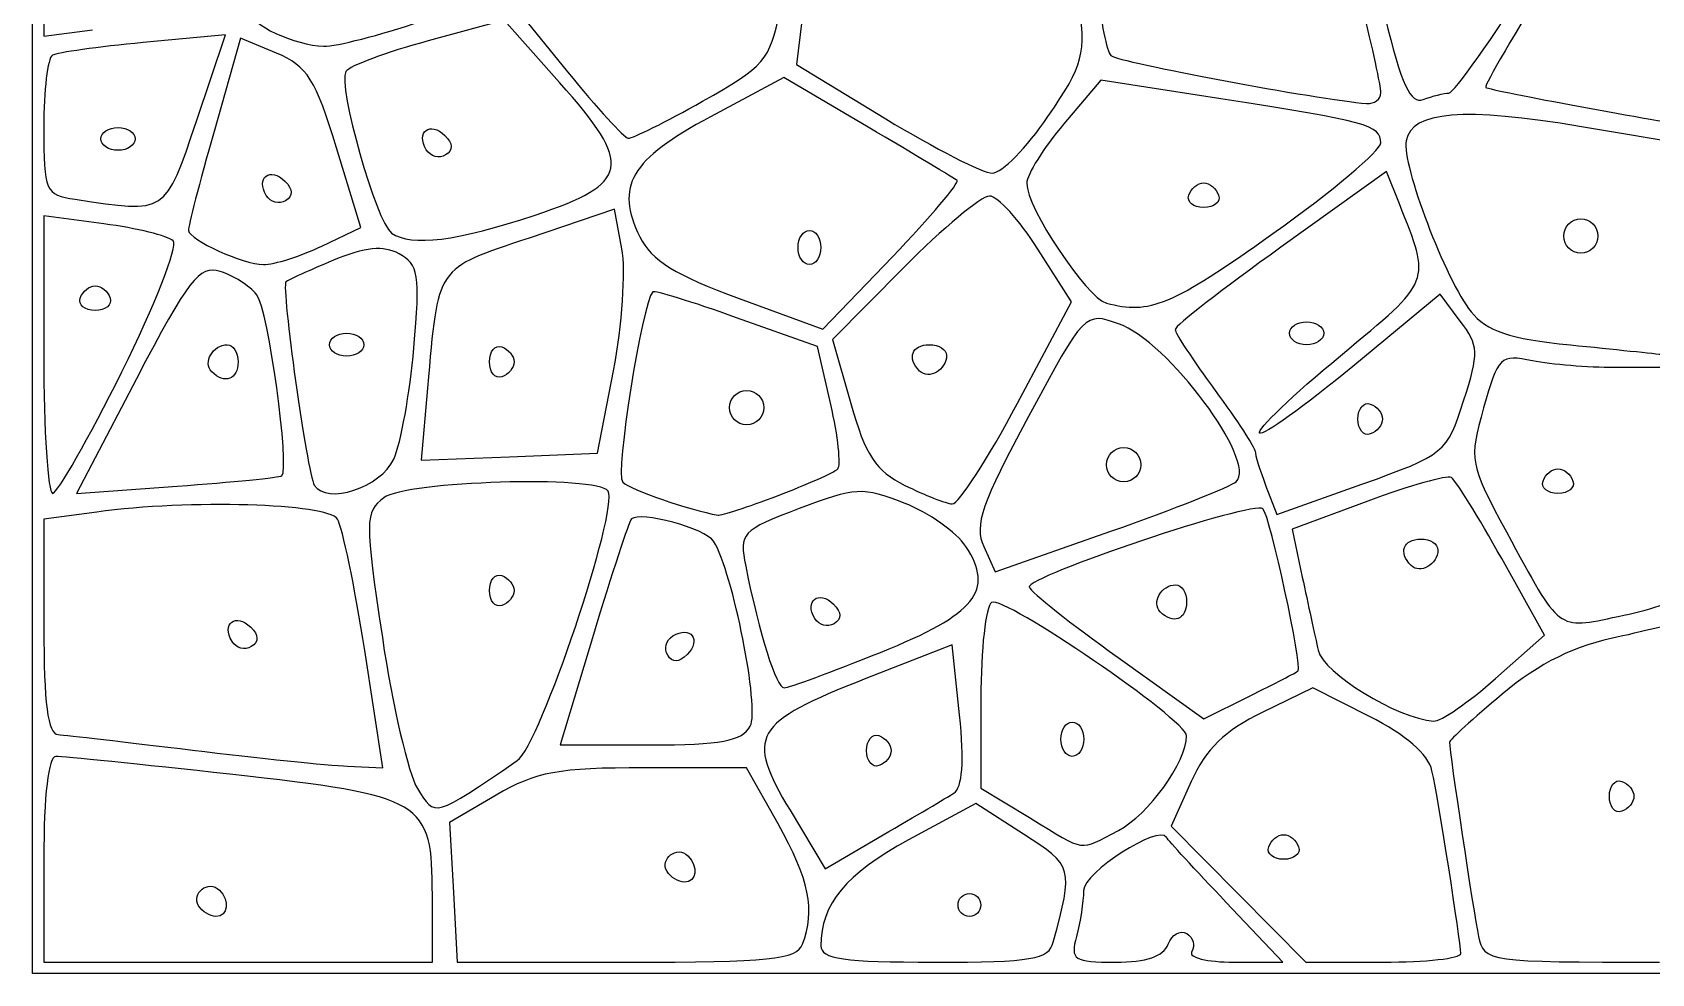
# Model space of a CAD drawing. Extents: x 1 to 601, y -4 to 449.
# Drawn here: x 0.9 to 107.1, y -0.9 to 60.9 of the extents above; entities that cross this region are included whole.
import ezdxf

# ---------------------------------------------------------------- set-up
doc = ezdxf.new("R2010")
doc.units = 0
doc.layers.get('0').update_dxf_attribs({"linetype": 'CONTINUOUS'})

msp = doc.modelspace()

# ---------------------------------------------------------------- linework, layer by layer
at = {"color": 7}
for points in [[(0.875971, 224.12403), (0.875971, 449.124032), (300.87597, 449.124032), (600.87597, 449.124032), (600.87597, 224.12403), (600.87597, -0.87597), (300.87597, -0.87597), (0.875971, -0.87597)], [(44.858491, 56.337128)], [(89.37597, 56.90739)], [(93.84468, 56.87403)], [(67.529678, 55.33713)], [(11.645686, 55.040745)], [(5.375971, 53.87403)], [(26.727668, 53.161695)], [(61.560346, 51.140512)], [(16.227668, 50.161695)], [(76.769723, 50.18028)], [(33.875971, 48.876998)], [(19.881091, 46.842907)], [(82.28859, 47.661855)], [(101.37597, 47.49903)], [(51.125971, 46.74903)], [(4.019716, 43.43028)], [(83.37597, 41.12403)], [(20.375971, 40.37403)], [(6.751808, 38.6022)], [(12.646358, 38.60364)], [(30.875971, 39.24903)], [(59.105581, 38.644418)], [(46.625971, 36.24903)], [(65.532496, 36.539648)], [(94.80837, 36.685043)], [(87.87597, 35.49903)], [(24.592133, 32.87403)], [(71.375971, 32.49903)], [(17.241023, 31.780702)], [(79.88295, 31.386383)], [(100.019722, 31.43028)], [(49.778993, 30.465165)], [(91.35558, 25.894418)], [(30.875971, 24.24903)], [(52.227668, 22.411695)], [(74.896358, 22.85364)], [(13.977668, 20.911695)], [(56.536193, 20.193307)], [(42.573383, 20.00688)], [(83.950598, 18.978345)], [(96.898283, 18.477293)], [(47.987806, 15.35052)], [(68.375971, 14.49903)], [(32.702768, 13.094722)], [(55.625971, 13.74903)], [(61.350001, 10.962383)], [(104.37597, 10.74903)], [(72.150518, 8.511728)], [(82.019723, 7.43028)], [(42.532996, 5.822205)], [(11.782996, 3.572205)], [(61.625971, 3.62403)], [(67.880716, 1.18653)], [(51.420728, 1.060372)], [(75.415425, 1.046565)], [(94.620308, 0.43653)]]:
    msp.add_lwpolyline(points, close=True, dxfattribs=at)
for points in [[(3.706703, 77.12403), (1.625971, 77.12403), (1.625971, 68.865165), (1.625971, 60.6063), (4.813471, 61.029345)], [(32.913068, 68.64075), (32.497913, 62.583818), (35.999446, 58.271528)], [(35.476778, 57.576923), (31.840808, 61.654815), (26.849731, 60.303795)], [(11.645686, 55.04073), (13.550956, 60.707453), (8.150963, 60.193823)], [(51.382583, 61.623472), (51.015316, 58.74903), (56.883143, 55.188937)], [(16.897328, 59.49315), (14.543693, 60.481095), (12.802231, 54.365062)], [(55.720891, 54.65286), (50.190811, 57.90498), (45.383011, 55.327005)], [(78.87597, 56.500673), (71.000971, 57.720465), (68.574623, 54.859748)], [(109.814033, 48.213202), (110.00097, 53.427375), (102.548378, 54.673373)], [(19.881091, 46.842907), (22.437098, 48.061785), (20.844031, 53.283495)], [(90.595748, 49.61259), (89.75097, 51.72615), (82.81347, 46.762928)], [(39.565448, 46.669073), (39.080221, 49.255583), (33.475118, 47.371035)], [(5.563471, 48.2994), (1.625971, 48.817275), (1.625971, 39.720653)], [(47.257636, 43.404683), (52.764301, 41.397922), (57.317011, 46.1391)], [(65.532496, 36.539648), (69.064021, 43.17804), (66.861511, 46.651035)], [(58.048366, 45.422978), (53.389103, 40.721925), (54.583583, 36.523028)], [(94.589295, 41.922653), (93.259192, 43.686008), (87.527603, 38.945003)], [(53.273438, 36.452947), (52.395488, 40.256438), (47.092201, 42.146707)], [(26.807296, 37.530127), (26.392403, 32.811232), (32.181998, 33.030127), (37.971593, 33.24903), (39.011138, 38.665793)], [(108.810142, 31.66284), (107.866695, 38.87403), (104.715082, 38.87403)], [(7.700386, 38.125418), (3.768623, 30.607027), (10.384793, 31.094655)], [(81.837428, 31.1004), (82.548885, 29.22912), (88.123118, 31.21995)], [(88.529745, 30.116558), (83.558513, 28.27122), (84.223313, 25.135125)], [(5.105648, 29.39709), (1.625971, 28.920142), (1.625971, 21.89709)], [(63.311198, 27.142013), (64.071211, 25.473953), (71.661091, 28.14186)], [(96.898283, 18.477292), (100.113503, 21.330555), (97.308923, 26.345618)], [(37.701376, 21.37527), (35.524306, 14.12403), (41.412871, 14.12403)], [(21.562133, 12.728685), (23.873303, 12.62403), (22.687133, 20.31153)], [(61.725001, 16.095503), (61.250971, 20.691975), (55.581631, 18.473363)], [(72.125971, 19.861357), (77.75097, 15.84381), (80.75097, 17.32611)], [(63.125971, 17.15592), (63.125971, 11.27634), (66.313471, 9.35445)], [(88.63578, 15.994058), (84.921068, 17.876445), (81.58308, 16.254728)], [(49.813471, 8.95023), (47.750971, 12.622507), (41.066858, 12.623258)], [(76.930935, 11.718728), (75.616778, 8.804445), (80.035395, 4.339238), (84.454013, -0.12597), (89.539995, -0.12597)], [(31.316858, 10.82886), (28.250971, 9.033705), (28.505086, 4.453868), (28.759201, -0.12597), (39.862343, -0.12597)], [(50.602051, 9.835493), (52.908563, 6.005085), (56.704763, 8.21541)], [(65.926756, 8.27505), (62.790608, 10.291208), (58.381808, 7.895115)], [(1.625971, 6.62403), (1.625971, -0.12597), (14.375971, -0.12597), (27.125971, -0.12597), (27.125971, 4.257788)], [(79.741013, -0.12597), (82.944585, -0.12597), (79.222778, 3.795675)]]:
    msp.add_lwpolyline(points, dxfattribs=at)
for points in [[(106.187985, 73.10604), (104.949653, 71.800642), (95.99976, 57.497715), (96.266888, 57.25101)], [(93.84468, 56.87403), (94.172498, 56.87403), (96.707115, 60.463095), (99.477165, 64.849733)], [(67.529678, 55.33713), (69.898351, 58.812518), (70.025468, 59.31081), (69.538208, 63.210675)], [(70.792373, 63.65607), (70.993988, 61.55781), (71.385811, 59.614185), (71.663086, 59.33691)], [(15.292313, 62.14419), (15.010448, 61.43892), (18.140198, 59.98137), (20.000971, 59.95134)], [(44.858491, 56.337128), (48.907471, 58.60761), (49.302571, 59.064945), (49.910813, 62.185343)], [(89.37597, 56.90739), (89.37597, 57.338243), (88.83114, 59.859728), (88.165245, 62.510685)], [(89.63334, 61.892685), (90.72762, 57.418252), (91.32315, 56.135168), (92.15709, 56.455185)], [(20.000971, 59.95134), (20.825971, 59.938065), (23.694721, 60.674565), (26.375971, 61.58808)], [(8.150963, 60.193823), (5.180963, 59.91135), (2.497846, 59.535158), (2.188471, 59.357858)], [(26.849731, 60.303795), (24.104633, 59.560732), (21.675563, 58.65654), (21.451801, 58.294478)], [(2.188471, 59.357858), (1.879096, 59.180565), (1.625971, 57.052838), (1.625971, 54.629588)], [(20.844031, 53.283495), (19.474868, 57.771315), (18.920168, 58.64406), (16.897328, 59.49315)], [(71.663086, 59.33691), (72.082133, 58.917862), (85.325813, 56.438932), (88.43847, 56.196922)], [(21.451801, 58.294478), (20.897161, 57.397058), (23.444266, 48.384608), (24.446573, 47.698013)], [(33.875971, 48.876998), (40.115461, 50.953028), (40.332263, 52.131285), (35.476778, 57.576923)], [(35.999446, 58.271528), (37.925281, 55.899765), (39.718103, 53.94006), (39.983491, 53.91663)], [(39.983491, 53.91663), (40.248878, 53.89323), (42.442628, 54.982425), (44.858491, 56.337128)], [(89.37597, 53.61132), (89.37597, 54.766583), (88.48062, 55.012957), (78.87597, 56.500673)], [(88.43847, 56.196922), (88.954095, 56.156797), (89.37597, 56.476545), (89.37597, 56.90739)], [(92.15709, 56.455185), (92.757473, 56.685547), (93.516863, 56.87403), (93.84468, 56.87403)], [(96.266888, 57.25101), (96.472013, 57.06156), (108.011558, 54.92865), (110.00097, 54.71247)], [(45.383011, 55.327005), (40.119533, 52.504695), (39.103103, 50.777618), (40.746038, 47.448037)], [(63.875971, 51.627885), (64.494721, 51.62736), (66.138886, 53.296522), (67.529678, 55.33713)], [(102.548378, 54.673373), (94.799483, 55.968908), (91.406115, 55.696327), (91.03074, 53.748202)], [(1.625971, 54.629588), (1.625971, 50.398868), (1.707983, 50.21124), (3.688471, 49.911218)], [(3.688471, 49.911218), (9.729166, 48.996135), (9.581318, 48.900825), (11.645686, 55.040745)], [(5.375971, 53.87403), (5.375971, 54.28653), (5.882221, 54.62403), (6.500971, 54.62403)], [(6.500971, 54.62403), (7.119721, 54.62403), (7.625971, 54.28653), (7.625971, 53.87403)], [(12.802231, 54.365062), (11.844428, 51.001245), (11.085181, 48.08028), (11.115016, 47.87403)], [(26.727691, 53.161695), (26.015026, 54.314805), (26.991203, 55.058798), (27.953813, 54.09618)], [(61.560346, 51.140512), (61.390186, 51.283643), (58.762433, 52.8642), (55.720891, 54.65286)], [(56.883143, 55.188937), (60.110446, 53.23089), (63.257221, 51.628418), (63.875971, 51.627885)], [(68.574623, 54.859748), (67.240133, 53.286353), (66.143258, 51.528173), (66.137123, 50.952675)], [(6.500971, 53.12403), (5.882221, 53.12403), (5.375971, 53.46153), (5.375971, 53.87403)], [(7.625971, 53.87403), (7.625971, 53.46153), (7.119721, 53.12403), (6.500971, 53.12403)], [(27.993113, 52.82145), (27.573181, 52.561913), (27.003721, 52.715025), (26.727668, 53.161695)], [(27.953813, 54.09618), (28.492448, 53.557545), (28.505393, 53.13804), (27.993113, 52.82145)], [(82.28859, 47.661855), (86.186648, 50.432662), (89.37597, 53.109922), (89.37597, 53.61132)], [(91.03074, 53.748202), (90.734288, 52.209645), (93.632498, 44.59089), (95.29545, 42.537225)], [(16.227691, 50.161695), (15.515026, 51.314805), (16.491203, 52.058797), (17.453813, 51.09618)], [(17.453813, 51.09618), (17.992448, 50.557545), (18.005393, 50.13804), (17.493113, 49.82145)], [(57.317011, 46.1391), (59.821006, 48.746745), (61.730506, 50.997382), (61.560346, 51.140512)], [(17.493113, 49.82145), (17.073181, 49.561912), (16.503721, 49.715025), (16.227668, 50.161695)], [(63.683318, 50.12403), (63.146693, 50.12403), (60.610966, 48.008557), (58.048366, 45.422978)], [(66.861511, 46.651035), (65.650133, 48.56118), (64.219943, 50.12403), (63.683318, 50.12403)], [(66.137123, 50.952675), (66.120398, 49.38195), (70.067341, 43.460295), (71.366708, 43.1067)], [(77.75097, 49.37403), (77.063468, 49.37403), (76.621905, 49.736842), (76.769723, 50.18028)], [(76.769723, 50.18028), (76.917532, 50.623717), (77.359095, 50.98653), (77.75097, 50.98653)], [(77.75097, 50.98653), (78.142845, 50.98653), (78.584407, 50.623717), (78.732217, 50.18028)], [(78.732217, 50.18028), (78.880035, 49.736842), (78.438472, 49.37403), (77.75097, 49.37403)], [(86.725657, 39.652035), (92.76486, 44.647485), (92.67387, 44.413313), (90.595748, 49.61259)], [(10.110293, 47.180948), (9.775163, 47.51127), (7.729096, 48.014572), (5.563471, 48.2994)], [(11.115016, 47.87403), (11.208271, 47.229375), (14.688308, 45.64668), (16.038023, 45.635085)], [(24.446573, 47.698013), (25.769221, 46.79199), (28.717358, 47.160608), (33.875971, 48.876998)], [(51.125971, 46.74903), (51.125971, 47.36778), (51.463471, 47.87403), (51.875971, 47.87403)], [(51.875971, 47.87403), (52.288471, 47.87403), (52.625971, 47.36778), (52.625971, 46.74903)], [(101.37597, 47.49903), (101.37597, 48.11778), (101.88222, 48.62403), (102.50097, 48.62403)], [(102.50097, 48.62403), (103.11972, 48.62403), (103.62597, 48.11778), (103.62597, 47.49903)], [(6.751808, 38.6022), (8.934106, 42.990195), (10.445423, 46.850633), (10.110293, 47.180948)], [(16.038023, 45.635085), (16.745903, 45.629085), (18.475283, 46.172527), (19.881091, 46.842907)], [(24.946463, 46.336298), (23.900018, 46.896345), (22.732036, 46.781033), (20.631316, 45.910282)], [(33.475118, 47.371035), (27.287341, 45.290572), (27.519773, 45.633615), (26.807296, 37.530127)], [(40.746038, 47.448037), (41.509366, 45.901088), (43.074878, 44.928982), (47.257636, 43.404683)], [(71.366708, 43.1067), (74.200673, 42.33549), (75.639495, 42.935573), (82.28859, 47.661855)], [(82.81347, 46.762928), (78.997845, 44.03316), (75.87597, 41.608523), (75.87597, 41.374853)], [(102.50097, 46.37403), (101.88222, 46.37403), (101.37597, 46.88028), (101.37597, 47.49903)], [(103.62597, 47.49903), (103.62597, 46.88028), (103.11972, 46.37403), (102.50097, 46.37403)], [(20.631316, 45.910282), (19.047121, 45.253642), (17.645663, 44.61843), (17.516963, 44.4987)], [(25.912823, 40.15872), (26.331391, 44.992395), (26.228498, 45.650183), (24.946463, 46.336298)], [(39.011138, 38.665793), (39.582886, 41.64501), (39.832328, 45.246488), (39.565448, 46.669073)], [(51.875971, 45.62403), (51.463471, 45.62403), (51.125971, 46.13028), (51.125971, 46.74903)], [(52.625971, 46.74903), (52.625971, 46.13028), (52.288471, 45.62403), (51.875971, 45.62403)], [(13.191556, 45.183187), (11.835226, 45.583815), (11.120108, 44.664683), (7.700386, 38.125418)], [(15.592793, 43.660792), (15.129788, 44.244772), (14.049233, 44.929845), (13.191556, 45.183187)], [(4.019716, 43.43028), (4.167533, 43.873717), (4.609096, 44.23653), (5.000971, 44.23653)], [(5.000971, 44.23653), (5.392846, 44.23653), (5.834408, 43.873718), (5.982218, 43.43028)], [(17.241023, 31.780703), (17.807333, 32.24883), (16.357951, 42.695722), (15.592793, 43.660792)], [(17.516963, 44.4987), (17.191246, 44.195707), (18.904733, 31.93425), (19.380323, 31.164727)], [(41.594116, 43.84218), (40.893376, 43.14144), (39.105751, 31.848337), (39.617303, 31.353907)], [(47.092201, 42.146707), (44.175391, 43.186357), (41.701253, 43.949317), (41.594116, 43.84218)], [(5.000971, 42.62403), (4.313468, 42.62403), (3.871906, 42.986842), (4.019716, 43.43028)], [(5.982218, 43.43028), (6.130028, 42.986843), (5.688466, 42.62403), (5.000971, 42.62403)], [(72.157493, 41.750655), (69.953791, 42.518873), (69.950596, 42.515573), (66.251888, 35.664675)], [(95.29545, 42.537225), (96.33546, 41.252865), (97.775078, 40.772797), (101.815568, 40.36296)], [(79.88295, 31.386383), (81.30801, 32.686583), (75.39225, 40.623015), (72.157493, 41.750655)], [(83.37597, 41.12403), (83.37597, 41.53653), (83.88222, 41.87403), (84.50097, 41.87403)], [(84.50097, 41.87403), (85.11972, 41.87403), (85.62597, 41.53653), (85.62597, 41.12403)], [(94.80837, 36.685043), (95.829075, 39.876863), (95.81127, 40.302645), (94.589295, 41.922653)], [(20.375971, 40.37403), (20.375971, 40.78653), (20.882221, 41.12403), (21.500971, 41.12403)], [(21.500971, 41.12403), (22.119721, 41.12403), (22.625971, 40.78653), (22.625971, 40.37403)], [(75.87597, 41.374853), (75.87597, 41.141183), (77.05722, 39.340808), (78.50097, 37.37403)], [(84.50097, 40.37403), (83.88222, 40.37403), (83.37597, 40.71153), (83.37597, 41.12403)], [(85.62597, 41.12403), (85.62597, 40.71153), (85.11972, 40.37403), (84.50097, 40.37403)], [(1.625971, 39.720653), (1.625971, 34.717508), (1.886528, 30.62403), (2.204986, 30.62403)], [(12.646358, 38.60364), (12.047161, 39.202838), (12.724493, 40.37403), (13.670228, 40.37403)], [(13.670228, 40.37403), (14.058383, 40.37403), (14.375971, 39.86778), (14.375971, 39.24903)], [(21.500971, 39.62403), (20.882221, 39.62403), (20.375971, 39.96153), (20.375971, 40.37403)], [(22.625971, 40.37403), (22.625971, 39.96153), (22.119721, 39.62403), (21.500971, 39.62403)], [(24.592133, 32.87403), (25.060868, 33.90528), (25.655176, 37.183395), (25.912823, 40.15872)], [(30.875971, 39.24903), (30.875971, 39.936533), (31.238783, 40.378095), (31.682221, 40.230278)], [(31.682221, 40.230278), (32.125658, 40.082468), (32.488471, 39.640905), (32.488471, 39.24903)], [(59.105581, 38.644418), (58.260938, 39.48906), (58.591163, 40.37403), (59.750971, 40.37403)], [(60.875971, 39.668295), (60.875971, 38.72256), (59.704778, 38.04522), (59.105581, 38.644418)], [(59.750971, 40.37403), (60.369721, 40.37403), (60.875971, 40.05645), (60.875971, 39.668295)], [(81.421012, 34.57899), (81.214762, 34.78524), (83.601847, 37.068113), (86.725657, 39.652035)], [(99.336877, 39.31935), (97.21263, 39.744195), (97.064775, 39.602115), (96.120135, 36.22818)], [(101.815568, 40.36296), (104.66754, 40.073677), (107.416418, 39.789075), (107.924183, 39.730508)], [(2.204986, 30.62403), (2.523443, 30.62403), (4.569511, 34.214205), (6.751808, 38.6022)], [(14.375971, 39.24903), (14.375971, 38.089223), (13.490993, 37.759005), (12.646358, 38.60364)], [(31.682221, 38.267783), (31.238783, 38.119965), (30.875971, 38.561528), (30.875971, 39.24903)], [(32.488471, 39.24903), (32.488471, 38.857155), (32.125658, 38.415593), (31.682221, 38.267783)], [(87.527603, 38.945003), (84.375225, 36.337448), (81.627263, 34.37274), (81.421012, 34.57899)], [(104.715082, 38.87403), (102.981697, 38.87403), (100.561507, 39.074423), (99.336877, 39.31935)], [(46.625971, 36.24903), (46.625971, 36.86778), (47.132221, 37.37403), (47.750971, 37.37403)], [(47.750971, 37.37403), (48.369721, 37.37403), (48.875971, 36.86778), (48.875971, 36.24903)], [(78.50097, 37.37403), (79.94472, 35.407253), (81.12597, 33.612128), (81.12597, 33.38487)], [(47.750971, 35.12403), (47.132221, 35.12403), (46.625971, 35.63028), (46.625971, 36.24903)], [(48.875971, 36.24903), (48.875971, 35.63028), (48.369721, 35.12403), (47.750971, 35.12403)], [(53.729198, 32.227268), (53.961406, 32.459468), (53.756348, 34.361025), (53.273438, 36.452947)], [(54.583583, 36.523028), (55.549328, 33.128175), (56.230253, 32.09874), (58.139513, 31.14705)], [(61.250971, 29.935613), (61.663471, 29.916713), (63.590153, 32.888535), (65.532496, 36.539648)], [(87.87597, 35.49903), (87.87597, 36.186532), (88.238783, 36.628095), (88.68222, 36.480277)], [(88.123118, 31.21995), (93.58134, 33.16935), (93.720472, 33.283088), (94.80837, 36.685043)], [(88.68222, 36.480277), (89.125658, 36.332467), (89.48847, 35.890905), (89.48847, 35.49903)], [(96.120135, 36.22818), (95.157097, 32.788552), (95.198115, 32.565795), (97.617607, 28.09536)], [(66.251888, 35.664675), (63.181088, 29.97681), (62.680538, 28.526138), (63.311198, 27.142013)], [(88.68222, 34.517783), (88.238783, 34.369965), (87.87597, 34.811528), (87.87597, 35.49903)], [(89.48847, 35.49903), (89.48847, 35.107155), (89.125658, 34.665593), (88.68222, 34.517783)], [(71.375971, 32.49903), (71.375971, 33.11778), (71.882221, 33.62403), (72.500971, 33.62403)], [(72.500971, 33.62403), (73.119721, 33.62403), (73.625971, 33.11778), (73.625971, 32.49903)], [(81.12597, 33.38487), (81.12597, 33.157613), (81.44613, 32.129603), (81.837428, 31.1004)], [(19.380323, 31.164727), (20.196023, 29.8449), (23.744236, 31.008592), (24.592133, 32.87403)], [(49.778993, 30.465165), (51.719401, 31.202115), (53.496998, 31.99506), (53.729198, 32.227268)], [(72.500971, 31.37403), (71.882221, 31.37403), (71.375971, 31.88028), (71.375971, 32.49903)], [(73.625971, 32.49903), (73.625971, 31.88028), (73.119721, 31.37403), (72.500971, 31.37403)], [(100.019722, 31.43028), (100.167532, 31.873717), (100.609095, 32.23653), (101.00097, 32.23653)], [(101.00097, 32.23653), (101.392845, 32.23653), (101.834407, 31.873718), (101.982217, 31.43028)], [(10.384793, 31.094655), (14.023688, 31.362847), (17.108993, 31.67157), (17.241023, 31.780702)], [(38.657768, 30.774825), (38.016976, 31.811647), (25.385903, 31.42875), (23.936506, 30.32856)], [(39.617303, 31.353907), (40.122818, 30.865312), (43.991588, 29.529112), (45.875971, 29.19228)], [(58.102163, 29.98608), (55.380946, 31.055003), (54.893963, 31.029757), (51.206603, 29.628675)], [(58.139513, 31.14705), (59.438311, 30.49965), (60.838471, 29.954505), (61.250971, 29.935613)], [(71.661091, 28.14186), (75.835522, 29.609213), (79.535362, 31.069245), (79.88295, 31.386383)], [(94.002653, 31.661288), (93.726728, 31.826618), (91.263915, 31.131495), (88.529745, 30.116558)], [(97.308923, 26.345618), (95.766398, 29.1039), (94.278578, 31.49595), (94.002653, 31.661288)], [(101.00097, 30.62403), (100.313467, 30.62403), (99.871905, 30.986842), (100.019722, 31.43028)], [(101.982217, 31.43028), (102.130035, 30.986843), (101.688472, 30.62403), (101.00097, 30.62403)], [(20.894206, 28.93653), (20.230268, 29.962372), (11.160158, 30.22695), (5.105648, 29.39709)], [(23.936506, 30.32856), (22.692878, 29.384565), (22.687876, 28.890788), (23.843641, 21.164918)], [(32.702768, 13.094722), (34.181881, 14.104035), (39.395101, 29.5818), (38.657768, 30.774825)], [(45.875971, 29.19228), (46.082221, 29.15538), (47.838578, 29.728215), (49.778993, 30.465165)], [(62.140261, 27.141697), (61.529708, 28.073527), (59.712563, 29.353492), (58.102163, 29.98608)], [(81.641048, 29.60895), (81.060848, 30.189157), (66.071873, 25.160835), (66.305048, 24.46422)], [(22.687133, 20.31153), (22.034746, 24.539655), (21.227926, 28.420905), (20.894206, 28.93653)], [(40.198576, 28.94664), (40.022506, 28.77057), (38.898766, 25.363455), (37.701376, 21.37527)], [(45.588916, 27.481732), (45.078683, 28.307302), (40.738696, 29.48676), (40.198576, 28.94664)], [(51.206603, 29.628675), (47.408986, 28.18569), (47.258498, 28.023885), (47.693086, 25.85094)], [(83.950598, 18.978345), (84.253583, 19.23627), (82.099718, 29.150288), (81.641048, 29.60895)], [(97.617607, 28.09536), (101.198197, 21.479587), (100.897635, 21.70695), (104.952382, 22.546943)], [(47.987806, 15.35052), (48.626161, 16.491187), (46.859303, 25.4262), (45.588916, 27.481732)], [(56.536193, 20.193307), (62.797508, 22.712167), (64.036246, 24.248062), (62.140261, 27.141697)], [(91.35558, 25.894418), (90.510945, 26.73906), (90.841163, 27.62403), (92.00097, 27.62403)], [(93.12597, 26.918295), (93.12597, 25.97256), (91.954778, 25.29522), (91.35558, 25.894418)], [(92.00097, 27.62403), (92.61972, 27.62403), (93.12597, 27.30645), (93.12597, 26.918295)], [(47.693086, 25.85094), (48.591428, 21.359212), (49.693786, 17.873955), (50.217376, 17.869995)], [(30.875971, 24.24903), (30.875971, 24.936532), (31.238783, 25.378095), (31.682221, 25.230277)], [(31.682221, 25.230277), (32.125658, 25.082467), (32.488471, 24.640905), (32.488471, 24.24903)], [(66.305048, 24.46422), (66.412801, 24.142298), (69.032221, 22.071007), (72.125971, 19.861357)], [(74.896358, 22.85364), (74.297161, 23.452838), (74.974493, 24.62403), (75.920235, 24.62403)], [(75.920235, 24.62403), (76.30839, 24.62403), (76.62597, 24.11778), (76.62597, 23.49903)], [(84.223313, 25.135125), (84.588945, 23.410275), (85.057748, 21.250845), (85.265085, 20.3364)], [(31.682221, 23.267782), (31.238783, 23.119965), (30.875971, 23.561527), (30.875971, 24.24903)], [(32.488471, 24.24903), (32.488471, 23.857155), (32.125658, 23.415592), (31.682221, 23.267782)], [(52.227691, 22.411695), (51.515026, 23.564805), (52.491203, 24.308797), (53.453813, 23.34618)], [(63.827851, 23.469293), (63.441811, 23.23071), (63.125971, 20.389695), (63.125971, 17.15592)], [(76.62597, 14.719215), (76.62597, 15.753105), (64.622086, 23.96016), (63.827851, 23.469293)], [(76.62597, 23.49903), (76.62597, 22.339223), (75.740993, 22.009005), (74.896358, 22.85364)], [(104.952382, 22.546943), (106.904107, 22.951267), (108.782812, 23.54523), (109.12728, 23.866868)], [(116.29131, 12.888443), (108.640552, 23.386365), (110.103382, 22.28772), (105.152032, 21.254468)], [(13.977691, 20.911695), (13.265026, 22.064805), (14.241203, 22.808797), (15.203813, 21.84618)], [(53.493113, 22.07145), (53.073181, 21.811912), (52.503721, 21.965025), (52.227668, 22.411695)], [(53.453813, 23.34618), (53.992448, 22.807545), (54.005393, 22.38804), (53.493113, 22.07145)], [(1.625971, 21.89709), (1.625971, 16.816245), (1.885231, 14.85453), (2.563471, 14.80353)], [(15.203813, 21.84618), (15.742448, 21.307545), (15.755393, 20.88804), (15.243113, 20.57145)], [(42.573383, 20.006857), (42.313846, 20.426797), (42.466958, 20.99625), (42.913628, 21.27231)], [(42.913628, 21.27231), (44.066746, 21.984967), (44.810731, 21.008797), (43.848121, 20.04618)], [(105.152032, 21.254468), (102.027067, 20.60235), (99.828727, 19.532273), (97.33968, 17.45169)], [(15.243113, 20.57145), (14.823181, 20.311912), (14.253721, 20.465025), (13.977668, 20.911695)], [(23.843641, 21.164918), (24.515521, 16.673677), (25.552141, 12.216068), (26.147243, 11.259105)], [(50.217376, 17.869995), (50.510851, 17.867745), (53.354318, 18.913267), (56.536193, 20.193307)], [(85.265085, 20.3364), (85.607003, 18.828413), (90.43107, 15.86838), (92.842013, 15.687225)], [(43.848121, 20.04618), (43.309486, 19.507545), (42.889973, 19.494607), (42.573383, 20.00688)], [(55.581631, 18.473363), (48.141751, 15.561863), (47.658563, 14.723708), (50.602051, 9.835493)], [(80.75097, 17.32611), (82.40097, 18.141375), (83.840805, 18.88488), (83.950598, 18.978345)], [(92.842013, 15.687225), (93.30459, 15.6525), (95.12991, 16.908), (96.898283, 18.477293)], [(97.33968, 17.45169), (95.434642, 15.859275), (93.87597, 14.439383), (93.87597, 14.296373)], [(61.350001, 10.962383), (61.919543, 11.322375), (62.042986, 13.012125), (61.725001, 16.095503)], [(81.58308, 16.254728), (79.151085, 15.07317), (77.888407, 13.842023), (76.930935, 11.718728)], [(92.73135, 12.43035), (92.487353, 13.507485), (91.015613, 14.78811), (88.63578, 15.994058)], [(41.412871, 14.12403), (46.083893, 14.12403), (47.443351, 14.37762), (47.987806, 15.35052)], [(55.625971, 13.74903), (55.625971, 14.436532), (55.988783, 14.878095), (56.432221, 14.730277)], [(68.375971, 14.49903), (68.375971, 15.11778), (68.713471, 15.62403), (69.125971, 15.62403)], [(69.125971, 15.62403), (69.538471, 15.62403), (69.875971, 15.11778), (69.875971, 14.49903)], [(2.563471, 14.80353), (3.079096, 14.764755), (7.044721, 14.305597), (11.375971, 13.783185)], [(56.432221, 14.730277), (56.875658, 14.582467), (57.238471, 14.140905), (57.238471, 13.74903)], [(69.125971, 13.37403), (68.713471, 13.37403), (68.375971, 13.88028), (68.375971, 14.49903)], [(69.875971, 14.49903), (69.875971, 13.88028), (69.538471, 13.37403), (69.125971, 13.37403)], [(72.150518, 8.511728), (74.132251, 9.53652), (76.62597, 12.995325), (76.62597, 14.719215)], [(93.87597, 14.296373), (93.87597, 13.653848), (95.468287, 3.0744), (95.792692, 1.56153)], [(2.408363, 13.37403), (1.923121, 13.37403), (1.625971, 10.810358), (1.625971, 6.62403)], [(13.841881, 12.199192), (7.983766, 12.845355), (2.838683, 13.37403), (2.408363, 13.37403)], [(11.375971, 13.783185), (15.707221, 13.260772), (20.290996, 12.786247), (21.562133, 12.728685)], [(26.147243, 11.259105), (27.322231, 9.369652), (27.189181, 9.3324), (32.702768, 13.094722)], [(56.432221, 12.767783), (55.988783, 12.619965), (55.625971, 13.061528), (55.625971, 13.74903)], [(57.238471, 13.74903), (57.238471, 13.357155), (56.875658, 12.915593), (56.432221, 12.767783)], [(27.125971, 4.257788), (27.125971, 10.484812), (26.614966, 10.790295), (13.841881, 12.199192)], [(41.066858, 12.623258), (35.369506, 12.62391), (33.930143, 12.35901), (31.316858, 10.82886)], [(94.620307, 0.43653), (94.611458, 1.314548), (93.156113, 10.555215), (92.73135, 12.43035)], [(104.37597, 10.74903), (104.37597, 11.436533), (104.738782, 11.878095), (105.18222, 11.730278)], [(105.18222, 11.730278), (105.625657, 11.582468), (105.98847, 11.140905), (105.98847, 10.74903)], [(56.704763, 8.21541), (58.792681, 9.431092), (60.883036, 10.667228), (61.350001, 10.962383)], [(105.18222, 9.767783), (104.738782, 9.619965), (104.37597, 10.061528), (104.37597, 10.74903)], [(105.98847, 10.74903), (105.98847, 10.357155), (105.625657, 9.915593), (105.18222, 9.767783)], [(51.420728, 1.060372), (52.278503, 3.29571), (51.873976, 5.281507), (49.813471, 8.95023)], [(66.313471, 9.35445), (70.145746, 7.043798), (69.493853, 7.137915), (72.150518, 8.511728)], [(75.30405, 8.05509), (74.801483, 8.91714), (69.874921, 5.763323), (69.865726, 4.573665)], [(42.532996, 5.822205), (42.020693, 6.651127), (43.203803, 7.546192), (43.896361, 6.853642)], [(58.381808, 7.895115), (54.269573, 5.660205), (52.625971, 3.677063), (52.625971, 0.950205)], [(67.880716, 1.18653), (69.204316, 6.06867), (69.171038, 6.189383), (65.926756, 8.27505)], [(79.222778, 3.795675), (77.17578, 5.952578), (75.41235, 7.869315), (75.30405, 8.05509)], [(82.019723, 7.43028), (82.167532, 7.873717), (82.609095, 8.23653), (83.00097, 8.23653)], [(83.00097, 8.23653), (83.392845, 8.23653), (83.834407, 7.873718), (83.982217, 7.43028)], [(43.896361, 6.853642), (44.609446, 6.14055), (44.476546, 5.12403), (43.670228, 5.12403)], [(83.00097, 6.62403), (82.313468, 6.62403), (81.871905, 6.986842), (82.019723, 7.43028)], [(83.982217, 7.43028), (84.130035, 6.986843), (83.688472, 6.62403), (83.00097, 6.62403)], [(43.670228, 5.12403), (43.282073, 5.12403), (42.770318, 5.438212), (42.532996, 5.822205)], [(11.782996, 3.572205), (11.270693, 4.401127), (12.453803, 5.296192), (13.146361, 4.603642)], [(13.146361, 4.603642), (13.859446, 3.89055), (13.726546, 2.87403), (12.920228, 2.87403)], [(61.625971, 3.62403), (61.625971, 4.03653), (61.963471, 4.37403), (62.375971, 4.37403)], [(62.375971, 4.37403), (62.788471, 4.37403), (63.125971, 4.03653), (63.125971, 3.62403)], [(69.865726, 4.573665), (69.860476, 3.845115), (69.651983, 2.489655), (69.403253, 1.56153)], [(12.920228, 2.87403), (12.532073, 2.87403), (12.020318, 3.188212), (11.782996, 3.572205)], [(62.375971, 2.87403), (61.963471, 2.87403), (61.625971, 3.21153), (61.625971, 3.62403)], [(63.125971, 3.62403), (63.125971, 3.21153), (62.788471, 2.87403), (62.375971, 2.87403)], [(60.075428, -0.12597), (66.534593, -0.12597), (67.572188, 0.04851), (67.880716, 1.18653)], [(69.403253, 1.56153), (68.989313, 0.016913), (69.205643, -0.12597), (71.958256, -0.12597)], [(75.415425, 1.046565), (75.662895, 1.69146), (76.210763, 2.005643), (76.632908, 1.74474)], [(76.632908, 1.74474), (77.055053, 1.483845), (77.206268, 0.956205), (76.968938, 0.572205)], [(95.792692, 1.56153), (96.148867, -0.09948), (96.335317, -0.12597), (107.668635, -0.12597)], [(39.862343, -0.12597), (49.295086, -0.12597), (51.033976, 0.052508), (51.420728, 1.060372)], [(52.625971, 0.950205), (52.625971, 0.08754), (54.103898, -0.12597), (60.075428, -0.12597)], [(71.958256, -0.12597), (73.993666, -0.12597), (75.110888, 0.252945), (75.415425, 1.046565)], [(76.968938, 0.572205), (76.728352, 0.182925), (77.954813, -0.12597), (79.741013, -0.12597)], [(89.539995, -0.12597), (92.337278, -0.12597), (94.62342, 0.127155), (94.620308, 0.43653)]]:
    msp.add_open_spline(points, degree=3, dxfattribs=at)

doc.saveas('drawing.dxf')
